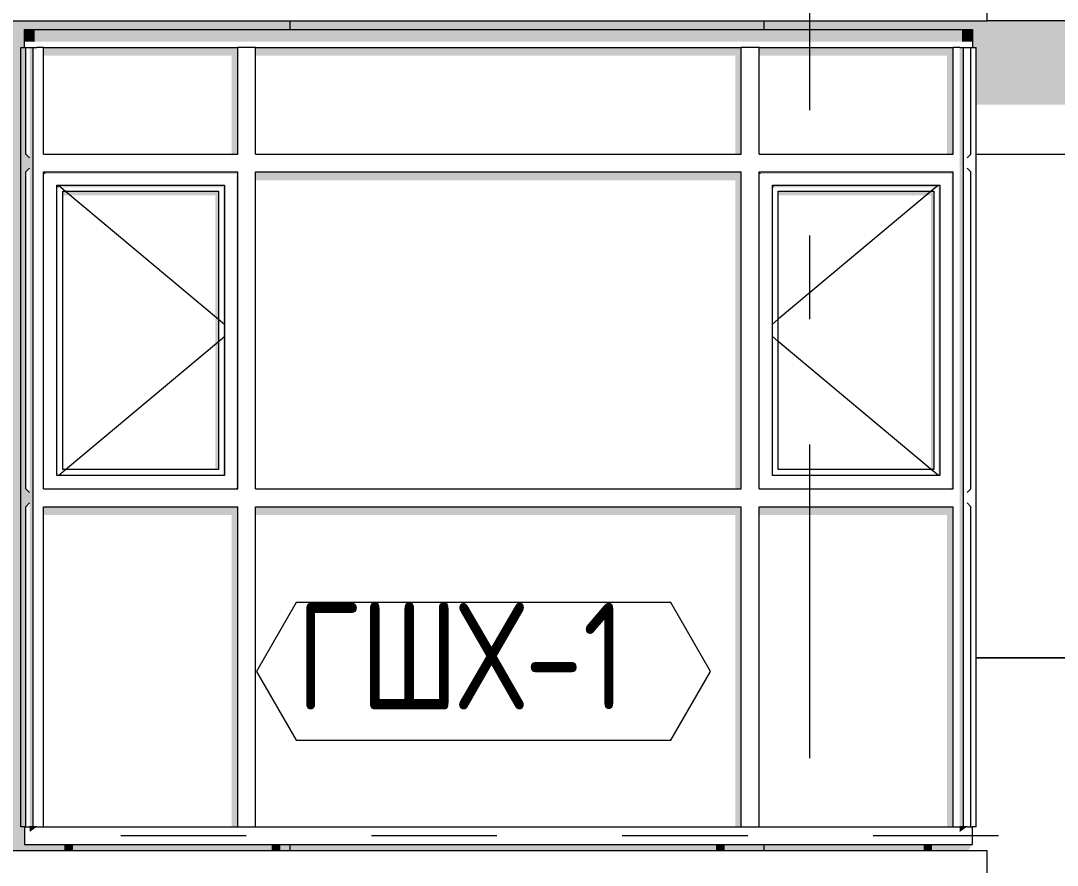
# Model space of a CAD drawing. Header units: millimetres. Extents: x 18162 to 7085488, y 72188 to 247925.
# Drawn here: x 5963796 to 5967295, y 94456 to 97306 of the extents above; entities that cross this region are included whole.
import ezdxf
from ezdxf.enums import TextEntityAlignment as Align

# ---------------------------------------------------------------- set-up
doc = ezdxf.new("R2010")
doc.units = ezdxf.units.MM
doc.header["$MEASUREMENT"] = 0
doc.linetypes.add('Dashed', pattern=[423.333333, 211.666667, -211.666667])
doc.linetypes.add('Double Dashed', pattern=[1093.611073, 529.166651, -211.666656, 141.111112, -211.666656])
for name, color, linetype in [('Finish - Wall', 7, 'Continuous'), ('Interior - Stair & Railing', 7, 'Continuous'), ('Structural - Bearing', 7, 'Continuous'), ('Structural - Grid', 7, 'Continuous')]:
    doc.layers.add(name, color=color, linetype=linetype)
doc.styles.add('GENERATED_STYLE_3', font='', dxfattribs={"width": 0.8})
doc.styles.get('GENERATED_STYLE_3').set_extended_font_data('ISOCPEUR MON')

# ---------------------------------------------------------------- blocks, each defined once
blk = doc.blocks.new('*X2840', base_point=(6050603.8, 91556.2))
at = {"layer": 'Structural - Bearing', "color": 8, "linetype": 'Continuous', "lineweight": 13}
for p, q in [((5964703.8, 97306.2), (5964703.8, 97276.2)), ((5966303.8, 97306.2), (5966303.8, 97276.2)), ((5967020.5, 96856.2), (5967403.8, 96856.2)), ((5967020.5, 95156.2), (5967403.8, 95156.2)), ((5967403.8, 95156.2), (5967020.5, 95156.2))]:
    blk.add_line(p, q, dxfattribs=at)
blk = doc.blocks.new('*X2842', base_point=(6050603.8, 91556.2))
at = {"layer": 'Structural - Bearing', "color": 8, "linetype": 'Continuous', "lineweight": 13}
blk.add_line((5964703.8, 94526.2), (5964703.8, 94506.2), dxfattribs=at)
blk = doc.blocks.new('*X2843', base_point=(6050603.8, 91556.2))
at = {"layer": 'Structural - Bearing', "color": 8, "linetype": 'Continuous', "lineweight": 13}
blk.add_line((5966303.8, 94526.2), (5966303.8, 94506.2), dxfattribs=at)
blk = doc.blocks.new('Label_268_3', base_point=(5965358.1, 94876.2))
at = {"color": 13, "linetype": 'Continuous', "lineweight": 13, "flags": 128}
blk.add_lwpolyline([(5964591.7, 95110.4), (5964725.8, 94878.2), (5965990.4, 94878.2), (5966124.5, 95110.4), (5965990.4, 95342.7), (5964725.8, 95342.7)], close=True, dxfattribs=at)
at = {"color": 13, "lineweight": 13, "insert": (5964725.8, 95342), "char_height": 360, "attachment_point": 1, "style": 'GENERATED_STYLE_3'}
blk.add_mtext('\\A1;{\\pql;\\pt0,253000;\\fISOCPEUR MON|b0|i0|c0|p0;\\W0.800000;ГШХ-1\\fISOCPEUR MON|b0|i0|c0|p0;\\W0.800000;\\A1{\\H.66x;\\S^  ;}\\fISOCPEUR MON|b0|i0|c0|p0;\\W0.800000;\\fISOCPEUR MON|b0|i0|c0|p0;\\W0.800000;\\A1{\\H.66x;\\S^  ;}\\fISOCPEUR MON|b0|i0|c0|p0;\\W0.800000; \\fISOCPEUR MON|b0|i0|c0|p0;\\W0.800000;\\fISOCPEUR MON|b0|i0|c0|p0;\\W0.800000;\\fISOCPEUR MON|b0|i0|c0|p0;\\W0.800000;\\fISOCPEUR MON|b0|i0|c0|p0;\\W0.800000;\\fISOCPEUR MON|b0|i0|c0|p0;\\W0.800000;\\fISOCPEUR MON|b0|i0|c0|p0;\\W0.800000;\\fISOCPEUR MON|b0|i0|c0|p0;\\W0.800000;\\fISOCPEUR MON|b0|i0|c0|p0;\\W0.800000;\\fISOCPEUR MON|b0|i0|c0|p0;\\W0.800000;\\fISOCPEUR MON|b0|i0|c0|p0;\\W0.800000;\\fISOCPEUR MON|b0|i0|c0|p0;\\W0.800000;\\fISOCPEUR MON|b0|i0|c0|p0;\\W0.800000;\\fISOCPEUR MON|b0|i0|c0|p0;\\W0.800000;\\fISOCPEUR MON|b0|i0|c0|p0;\\W0.800000;\\fISOCPEUR MON|b0|i0|c0|p0;\\W0.800000;\\fISOCPEUR MON|b0|i0|c0|p0;\\W0.800000;\\fISOCPEUR MON|b0|i0|c0|p0;\\W0.800000;\\fISOCPEUR MON|b0|i0|c0|p0;\\W0.800000;\\fISOCPEUR MON|b0|i0|c0|p0;\\W0.800000;\\fISOCPEUR MON|b0|i0|c0|p0;\\W0.800000;\\fISOCPEUR MON|b0|i0|c0|p0;\\W0.800000;\\fISOCPEUR MON|b0|i0|c0|p0;\\W0.800000;\\fISOCPEUR MON|b0|i0|c0|p0;\\W0.800000;\\fISOCPEUR MON|b0|i0|c0|p0;\\W0.800000;\\fISOCPEUR MON|b0|i0|c0|p0;\\W0.800000;\\fISOCPEUR MON|b0|i0|c0|p0;\\W0.800000;\\fISOCPEUR MON|b0|i0|c0|p0;\\W0.800000;\\fISOCPEUR MON|b0|i0|c0|p0;\\W0.800000;\\fISOCPEUR MON|b0|i0|c0|p0;\\W0.800000;\\fISOCPEUR MON|b0|i0|c0|p0;\\W0.800000;\\fISOCPEUR MON|b0|i0|c0|p0;\\W0.800000;\\fISOCPEUR MON|b0|i0|c0|p0;\\W0.800000;\\fISOCPEUR MON|b0|i0|c0|p0;\\W0.800000;\\fISOCPEUR MON|b0|i0|c0|p0;\\W0.800000;\\fISOCPEUR MON|b0|i0|c0|p0;\\W0.800000;\\fISOCPEUR MON|b0|i0|c0|p0;\\W0.800000;\\fISOCPEUR MON|b0|i0|c0|p0;\\W0.800000;\\fISOCPEUR MON|b0|i0|c0|p0;\\W0.800000;\\fISOCPEUR MON|b0|i0|c0|p0;\\W0.800000;\\fISOCPEUR MON|b0|i0|c0|p0;\\W0.800000;\\fISOCPEUR MON|b0|i0|c0|p0;\\W0.800000;\\fISOCPEUR MON|b0|i0|c0|p0;\\W0.800000;\\fISOCPEUR MON|b0|i0|c0|p0;\\W0.800000;}', dxfattribs=at)
blk = doc.blocks.new('Standard grid marker[382]_3', base_point=(5966458.1, 151556.2))
at = {"layer": 'Structural - Grid', "color": 13, "linetype": 'Double Dashed', "lineweight": 13, "ltscale": 2}
blk.add_line((5966458.1, 150556.2), (5966458.1, 87056.2), dxfattribs=at)
at = {"layer": 'Structural - Grid', "color": 13, "lineweight": 13, "style": 'GENERATED_STYLE_3'}
blk.add_attdef('AC_MarkerText_1', text='', height=500, rotation=360, dxfattribs=at).set_placement((5966458.1, 85706.2), align=Align.TOP_CENTER)

msp = doc.modelspace()

# ---------------------------------------------------------------- hatches: boundary and pattern name
at = {"layer": 'Finish - Wall', "linetype": 'Continuous', "lineweight": 0}
for points in [[(5963843.1, 97276.2), (5963808.1, 97276.2), (5963808.1, 97235.5), (5963843.1, 97235.5)], [(5964558.1, 97276.2), (5963843.1, 97276.2), (5963843.1, 97235.5), (5964558.1, 97235.5)], [(5964558.1, 97235.5), (5966258.1, 97235.5), (5966258.1, 97276.2), (5964558.1, 97276.2)], [(5966258.1, 97276.2), (5966258.1, 97235.5), (5966973.1, 97235.5), (5966973.1, 97276.2)], [(5967008.1, 97276.2), (5966973.1, 97276.2), (5966973.1, 97235.5), (5967008.1, 97235.5)], [(5963795.7, 97216.2), (5963795.7, 96826.2), (5963838.1, 96826.2), (5963838.1, 97216.2), (5963825.7, 97216.2), (5963825.7, 96843.6), (5963813.1, 96856.2), (5963813.1, 97216.2)], [(5963873.1, 97216.2), (5963873.1, 97187.9), (5964508.1, 97187.9), (5964508.1, 96856.2), (5964528.1, 96856.2), (5964528.1, 97216.2)], [(5964588.1, 97216.2), (5964588.1, 97187.9), (5966208.1, 97187.9), (5966208.1, 96856.2), (5966228.1, 96856.2), (5966228.1, 97216.2)], [(5966943.1, 97216.2), (5966288.1, 97216.2), (5966288.1, 97187.9), (5966923.1, 97187.9), (5966923.1, 96856.2), (5966943.1, 96856.2)], [(5966965.7, 96826.2), (5966978.1, 96826.2), (5966978.1, 97216.2), (5966965.7, 97216.2)], [(5967003.1, 97216.2), (5967003.1, 97209.1), (5967008.1, 97216.2)], [(5967003.1, 96856.2), (5966990.5, 96843.6), (5966996.8, 96847.3)], [(5966965.7, 95696.2), (5966978.1, 95696.2), (5966978.1, 96826.2), (5966965.7, 96826.2)], [(5964528.1, 96796.2), (5963873.1, 96796.2), (5963880.2, 96789.1), (5964521, 96789.1)], [(5963880.2, 96789.1), (5963873.1, 96796.2), (5963873.1, 96789.1)], [(5964528.1, 96796.2), (5964521, 96789.1), (5964523.1, 96789.1), (5964523.1, 95731.2), (5964528.1, 95726.2)], [(5966228.1, 96796.2), (5964588.1, 96796.2), (5964588.1, 96767.9), (5966208.1, 96767.9), (5966208.1, 95726.2), (5966228.1, 95726.2)], [(5966288.1, 96796.2), (5966295.2, 96789.1), (5966936, 96789.1), (5966943.1, 96796.2)], [(5966288.1, 96796.2), (5966288.1, 96789.1), (5966295.2, 96789.1)], [(5966936, 96789.1), (5966938.1, 96789.1), (5966938.1, 95731.2), (5966943.1, 95726.2), (5966943.1, 96796.2)], [(5963925.2, 96744.1), (5963918.1, 96751.2), (5963918.1, 96744.1)], [(5963918.1, 96751.2), (5963925.2, 96744.1), (5964476, 96744.1), (5964483.1, 96751.2)], [(5964483.1, 96751.2), (5964476, 96744.1), (5964478.1, 96744.1), (5964478.1, 95776.2), (5964483.1, 95771.2)], [(5966340.2, 96744.1), (5966333.1, 96751.2), (5966333.1, 96744.1)], [(5966333.1, 96751.2), (5966340.2, 96744.1), (5966891, 96744.1), (5966898.1, 96751.2)], [(5966891, 96744.1), (5966893.1, 96744.1), (5966893.1, 95776.2), (5966898.1, 95771.2), (5966898.1, 96751.2)], [(5964463.1, 96731.2), (5963938.1, 96731.2), (5963938.1, 96717), (5964453.1, 96717), (5964453.1, 95791.2), (5964463.1, 95791.2)], [(5966878.1, 96731.2), (5966353.1, 96731.2), (5966353.1, 96717), (5966868.1, 96717), (5966868.1, 95791.2), (5966878.1, 95791.2)], [(5964478.1, 95771.2), (5964483.1, 95771.2), (5964478.1, 95776.2)], [(5966893.1, 95771.2), (5966898.1, 95771.2), (5966893.1, 95776.2)], [(5964523.1, 95726.2), (5964528.1, 95726.2), (5964523.1, 95731.2)], [(5966938.1, 95726.2), (5966943.1, 95726.2), (5966938.1, 95731.2)], [(5967003.1, 95726.2), (5966990.5, 95713.6), (5966996.8, 95717.3)], [(5963795.7, 95696.2), (5963795.7, 94586.2), (5963813.1, 94586.2), (5963813.1, 95666.2), (5963825.7, 95678.8), (5963825.7, 94586.2), (5963838.1, 94586.2), (5963838.1, 95696.2)], [(5963873.1, 95666.2), (5963873.1, 95637.9), (5964508.1, 95637.9), (5964508.1, 94586.2), (5964528.1, 94586.2), (5964528.1, 95666.2)], [(5964588.1, 95666.2), (5964588.1, 95637.9), (5966208.1, 95637.9), (5966208.1, 94586.2), (5966228.1, 94586.2), (5966228.1, 95666.2)], [(5966288.1, 95666.2), (5966288.1, 95637.9), (5966923.1, 95637.9), (5966923.1, 94586.2), (5966943.1, 94586.2), (5966943.1, 95666.2)], [(5966965.7, 94586.2), (5966978.1, 94586.2), (5966978.1, 95696.2), (5966965.7, 95696.2)], [(5963825.7, 94568.6), (5963843.1, 94580.9), (5963843.1, 94586.2), (5963825.7, 94586.2)], [(5963850.5, 94586.2), (5963843.1, 94586.2), (5963843.1, 94580.9)], [(5966965.7, 94586.2), (5966965.7, 94568.6), (5966973.1, 94573.9), (5966973.1, 94586.2)], [(5966990.5, 94586.2), (5966973.1, 94586.2), (5966973.1, 94573.9)]]:
    msp.add_hatch(color=49, dxfattribs=at).paths.add_polyline_path(points)
h = msp.add_hatch(color=49, dxfattribs=at)
h.paths.add_polyline_path([(5963795.7, 96826.2), (5963795.7, 95696.2), (5963838.1, 95696.2), (5963838.1, 96826.2)])
h.paths.add_polyline_path([(5963813.1, 96796.2), (5963825.7, 96808.8), (5963825.7, 95713.6), (5963813.1, 95726.2)], flags=0)
at = {"layer": 'Interior - Stair & Railing', "linetype": 'Continuous', "lineweight": 0}
for points in [[(5963946.1, 94526.2), (5963946.1, 94506.2), (5963946.3, 94506.2), (5963946.3, 94526.2)], [(5963946.8, 94526.2), (5963946.3, 94526.2), (5963946.3, 94506.2), (5963946.8, 94506.2)], [(5963946.8, 94526.2), (5963946.8, 94506.2), (5963947.7, 94506.2), (5963947.7, 94526.2)], [(5963948.9, 94526.2), (5963947.7, 94526.2), (5963947.7, 94506.2), (5963948.9, 94506.2)], [(5963950.4, 94526.2), (5963948.9, 94526.2), (5963948.9, 94506.2), (5963950.4, 94506.2)], [(5963952.1, 94526.2), (5963950.4, 94526.2), (5963950.4, 94506.2), (5963952.1, 94506.2)], [(5963952.1, 94526.2), (5963952.1, 94506.2), (5963954, 94506.2), (5963954, 94526.2)], [(5963954, 94526.2), (5963954, 94506.2), (5963956, 94506.2), (5963956, 94526.2)], [(5963958.1, 94526.2), (5963956, 94526.2), (5963956, 94506.2), (5963958.1, 94506.2)], [(5963958.1, 94526.2), (5963958.1, 94506.2), (5963960.2, 94506.2), (5963960.2, 94526.2)], [(5963960.2, 94526.2), (5963960.2, 94506.2), (5963962.2, 94506.2), (5963962.2, 94526.2)], [(5963962.2, 94526.2), (5963962.2, 94506.2), (5963964.1, 94506.2), (5963964.1, 94526.2)], [(5963964.1, 94526.2), (5963964.1, 94506.2), (5963965.8, 94506.2), (5963965.8, 94526.2)], [(5963965.8, 94526.2), (5963965.8, 94506.2), (5963967.3, 94506.2), (5963967.3, 94526.2)], [(5963967.3, 94526.2), (5963967.3, 94506.2), (5963968.5, 94506.2), (5963968.5, 94526.2)], [(5963968.5, 94506.2), (5963969.4, 94506.2), (5963969.4, 94526.2), (5963968.5, 94526.2)], [(5963969.4, 94526.2), (5963969.4, 94506.2), (5963969.9, 94506.2), (5963969.9, 94526.2)], [(5963969.9, 94526.2), (5963969.9, 94506.2), (5963970.1, 94506.2), (5963970.1, 94526.2)], [(5964646.1, 94526.2), (5964646.1, 94506.2), (5964646.3, 94506.2), (5964646.3, 94526.2)], [(5964646.8, 94526.2), (5964646.3, 94526.2), (5964646.3, 94506.2), (5964646.8, 94506.2)], [(5964646.8, 94526.2), (5964646.8, 94506.2), (5964647.7, 94506.2), (5964647.7, 94526.2)], [(5964647.7, 94506.2), (5964648.9, 94506.2), (5964648.9, 94526.2), (5964647.7, 94526.2)], [(5964650.4, 94526.2), (5964648.9, 94526.2), (5964648.9, 94506.2), (5964650.4, 94506.2)], [(5964652.1, 94526.2), (5964650.4, 94526.2), (5964650.4, 94506.2), (5964652.1, 94506.2)], [(5964654, 94526.2), (5964652.1, 94526.2), (5964652.1, 94506.2), (5964654, 94506.2)], [(5964656, 94526.2), (5964654, 94526.2), (5964654, 94506.2), (5964656, 94506.2)], [(5964658.1, 94526.2), (5964656, 94526.2), (5964656, 94506.2), (5964658.1, 94506.2)], [(5964660.2, 94526.2), (5964658.1, 94526.2), (5964658.1, 94506.2), (5964660.2, 94506.2)], [(5964662.2, 94526.2), (5964660.2, 94526.2), (5964660.2, 94506.2), (5964662.2, 94506.2)], [(5964664.1, 94526.2), (5964662.2, 94526.2), (5964662.2, 94506.2), (5964664.1, 94506.2)], [(5964665.8, 94526.2), (5964664.1, 94526.2), (5964664.1, 94506.2), (5964665.8, 94506.2)], [(5964667.3, 94526.2), (5964665.8, 94526.2), (5964665.8, 94506.2), (5964667.3, 94506.2)], [(5964668.5, 94526.2), (5964667.3, 94526.2), (5964667.3, 94506.2), (5964668.5, 94506.2)], [(5964668.5, 94526.2), (5964668.5, 94506.2), (5964669.4, 94506.2), (5964669.4, 94526.2)], [(5964669.9, 94526.2), (5964669.4, 94526.2), (5964669.4, 94506.2), (5964669.9, 94506.2)], [(5964669.9, 94526.2), (5964669.9, 94506.2), (5964670.1, 94506.2), (5964670.1, 94526.2)], [(5966146.1, 94526.2), (5966146.1, 94506.2), (5966146.3, 94506.2), (5966146.3, 94526.2)], [(5966146.8, 94526.2), (5966146.3, 94526.2), (5966146.3, 94506.2), (5966146.8, 94506.2)], [(5966146.8, 94526.2), (5966146.8, 94506.2), (5966147.7, 94506.2), (5966147.7, 94526.2)], [(5966148.9, 94526.2), (5966147.7, 94526.2), (5966147.7, 94506.2), (5966148.9, 94506.2)], [(5966150.4, 94526.2), (5966148.9, 94526.2), (5966148.9, 94506.2), (5966150.4, 94506.2)], [(5966152.1, 94526.2), (5966150.4, 94526.2), (5966150.4, 94506.2), (5966152.1, 94506.2)], [(5966154, 94526.2), (5966152.1, 94526.2), (5966152.1, 94506.2), (5966154, 94506.2)], [(5966156, 94526.2), (5966154, 94526.2), (5966154, 94506.2), (5966156, 94506.2)], [(5966158.1, 94526.2), (5966156, 94526.2), (5966156, 94506.2), (5966158.1, 94506.2)], [(5966160.2, 94526.2), (5966158.1, 94526.2), (5966158.1, 94506.2), (5966160.2, 94506.2)], [(5966162.2, 94526.2), (5966160.2, 94526.2), (5966160.2, 94506.2), (5966162.2, 94506.2)], [(5966164.1, 94526.2), (5966162.2, 94526.2), (5966162.2, 94506.2), (5966164.1, 94506.2)], [(5966165.8, 94526.2), (5966164.1, 94526.2), (5966164.1, 94506.2), (5966165.8, 94506.2)], [(5966167.3, 94526.2), (5966165.8, 94526.2), (5966165.8, 94506.2), (5966167.3, 94506.2)], [(5966168.5, 94526.2), (5966167.3, 94526.2), (5966167.3, 94506.2), (5966168.5, 94506.2)], [(5966168.5, 94526.2), (5966168.5, 94506.2), (5966169.4, 94506.2), (5966169.4, 94526.2)], [(5966169.9, 94526.2), (5966169.4, 94526.2), (5966169.4, 94506.2), (5966169.9, 94506.2)], [(5966169.9, 94526.2), (5966169.9, 94506.2), (5966170.1, 94506.2), (5966170.1, 94526.2)], [(5966846.1, 94506.2), (5966846.3, 94506.2), (5966846.3, 94526.2), (5966846.1, 94526.2)], [(5966846.3, 94526.2), (5966846.3, 94506.2), (5966846.8, 94506.2), (5966846.8, 94526.2)], [(5966846.8, 94526.2), (5966846.8, 94506.2), (5966847.7, 94506.2), (5966847.7, 94526.2)], [(5966847.7, 94526.2), (5966847.7, 94506.2), (5966848.9, 94506.2), (5966848.9, 94526.2)], [(5966848.9, 94526.2), (5966848.9, 94506.2), (5966850.4, 94506.2), (5966850.4, 94526.2)], [(5966852.1, 94526.2), (5966850.4, 94526.2), (5966850.4, 94506.2), (5966852.1, 94506.2)], [(5966852.1, 94526.2), (5966852.1, 94506.2), (5966854, 94506.2), (5966854, 94526.2)], [(5966856, 94526.2), (5966854, 94526.2), (5966854, 94506.2), (5966856, 94506.2)], [(5966858.1, 94526.2), (5966856, 94526.2), (5966856, 94506.2), (5966858.1, 94506.2)], [(5966860.2, 94526.2), (5966858.1, 94526.2), (5966858.1, 94506.2), (5966860.2, 94506.2)], [(5966862.2, 94526.2), (5966860.2, 94526.2), (5966860.2, 94506.2), (5966862.2, 94506.2)], [(5966864.1, 94526.2), (5966862.2, 94526.2), (5966862.2, 94506.2), (5966864.1, 94506.2)], [(5966865.8, 94526.2), (5966864.1, 94526.2), (5966864.1, 94506.2), (5966865.8, 94506.2)], [(5966867.3, 94526.2), (5966865.8, 94526.2), (5966865.8, 94506.2), (5966867.3, 94506.2)], [(5966868.5, 94526.2), (5966867.3, 94526.2), (5966867.3, 94506.2), (5966868.5, 94506.2)], [(5966868.5, 94526.2), (5966868.5, 94506.2), (5966869.4, 94506.2), (5966869.4, 94526.2)], [(5966869.9, 94526.2), (5966869.4, 94526.2), (5966869.4, 94506.2), (5966869.9, 94506.2)], [(5966869.9, 94526.2), (5966869.9, 94506.2), (5966870.1, 94506.2), (5966870.1, 94526.2)]]:
    msp.add_hatch(color=49, dxfattribs=at).paths.add_polyline_path(points)
at = {"layer": 'Structural - Bearing', "linetype": 'Continuous', "lineweight": 0}
for points in [[(5953658.1, 97022.4), (5962513.1, 97022.4), (5962513.1, 96887.7), (5962525.7, 96875.1), (5962525.7, 96856.2), (5962758.1, 96856.2), (5962758.1, 95156.2), (5962513.1, 95156.2), (5962513.1, 95017.7), (5962525.7, 95005.1), (5962525.7, 94975.5), (5962513.1, 94957.7), (5962513.1, 94456.2), (5963758.1, 94456.2), (5963758.1, 94506.2), (5963946.1, 94506.2), (5963946.1, 94526.2), (5963808.1, 94526.2), (5963808.1, 94586.2), (5963795.7, 94586.2), (5963795.7, 97216.2), (5963808.1, 97216.2), (5963808.1, 97276.2), (5967008.1, 97276.2), (5967008.1, 97216.2), (5967020.5, 97216.2), (5967020.5, 97022.4), (5972308, 97022.4), (5972308.1, 97022.6), (5972308.1, 97306.2), (5966853.8, 97306.2), (5958058.1, 97306.2), (5953658.1, 97306.2)], [(5964646.1, 94526.2), (5963970.1, 94526.2), (5963970.1, 94506.2), (5964646.1, 94506.2)], [(5966146.1, 94526.2), (5964670.1, 94526.2), (5964670.1, 94506.2), (5966146.1, 94506.2)], [(5966170.1, 94526.2), (5966170.1, 94506.2), (5966846.1, 94506.2), (5966846.1, 94526.2)], [(5967008.1, 94526.2), (5966870.1, 94526.2), (5966870.1, 94506.2), (5966994, 94506.2)]]:
    msp.add_hatch(color=49, dxfattribs=at).paths.add_polyline_path(points)

# ---------------------------------------------------------------- linework, layer by layer
at = {"color": 8, "linetype": 'Dashed', "lineweight": 13, "ltscale": 2}
msp.add_line((5948046.5, 94556.2), (5978885, 94556.2), dxfattribs=at)
at = {"layer": 'Finish - Wall', "color": 7, "linetype": 'Continuous', "lineweight": 9}
for p, q in [((5963808.1, 97216.2), (5963808.1, 97276.2)), ((5963808.1, 97276.2), (5963843.1, 97276.2)), ((5963843.1, 97276.2), (5964558.1, 97276.2)), ((5964558.1, 97276.2), (5966258.1, 97276.2)), ((5966258.1, 97276.2), (5966973.1, 97276.2)), ((5966973.1, 97276.2), (5967008.1, 97276.2)), ((5967008.1, 97276.2), (5967008.1, 97216.2)), ((5963795.7, 97216.2), (5963808.1, 97216.2)), ((5963795.7, 96826.2), (5963795.7, 97216.2)), ((5963808.1, 97216.2), (5963843.1, 97216.2)), ((5963813.1, 96856.2), (5963813.1, 97216.2)), ((5963825.7, 97216.2), (5963838.1, 97216.2)), ((5963838.1, 97216.2), (5963850.5, 97216.2)), ((5963838.1, 96826.2), (5963838.1, 97216.2)), ((5963843.1, 97216.2), (5963850.5, 97216.2)), ((5963873.1, 97216.2), (5963850.5, 97216.2)), ((5963873.1, 97216.2), (5964528.1, 97216.2)), ((5963873.1, 96856.2), (5963873.1, 97216.2)), ((5964588.1, 97216.2), (5964528.1, 97216.2)), ((5964528.1, 96856.2), (5964528.1, 97216.2)), ((5964588.1, 97216.2), (5966228.1, 97216.2)), ((5964588.1, 96856.2), (5964588.1, 97216.2)), ((5966288.1, 97216.2), (5966228.1, 97216.2)), ((5966228.1, 96856.2), (5966228.1, 97216.2)), ((5966288.1, 97216.2), (5966943.1, 97216.2)), ((5966288.1, 96856.2), (5966288.1, 97216.2)), ((5966965.7, 97216.2), (5966943.1, 97216.2)), ((5966943.1, 96856.2), (5966943.1, 97216.2)), ((5966965.7, 97216.2), (5966978.1, 97216.2)), ((5966965.7, 97216.2), (5966973.1, 97216.2)), ((5966973.1, 97216.2), (5967008.1, 97216.2)), ((5966978.1, 97216.2), (5966990.5, 97216.2)), ((5966978.1, 96826.2), (5966978.1, 97216.2)), ((5967003.1, 96856.2), (5967003.1, 97216.2)), ((5967008.1, 97216.2), (5967020.5, 97216.2)), ((5967020.5, 96826.2), (5967020.5, 97216.2)), ((5963813.1, 96856.2), (5963825.7, 96843.6)), ((5963873.1, 96856.2), (5964528.1, 96856.2)), ((5964588.1, 96856.2), (5966228.1, 96856.2)), ((5966288.1, 96856.2), (5966943.1, 96856.2)), ((5966990.5, 96843.6), (5967003.1, 96856.2)), ((5963795.7, 95696.2), (5963795.7, 96826.2)), ((5963838.1, 95696.2), (5963838.1, 96826.2)), ((5966978.1, 95696.2), (5966978.1, 96826.2)), ((5967020.5, 95696.2), (5967020.5, 96826.2)), ((5963825.7, 96808.8), (5963813.1, 96796.2)), ((5963813.1, 95726.2), (5963813.1, 96796.2)), ((5963873.1, 95726.2), (5963873.1, 96796.2)), ((5963873.1, 96796.2), (5964528.1, 96796.2)), ((5964528.1, 95726.2), (5964528.1, 96796.2)), ((5964588.1, 95726.2), (5964588.1, 96796.2)), ((5964588.1, 96796.2), (5966228.1, 96796.2)), ((5966228.1, 95726.2), (5966228.1, 96796.2)), ((5966288.1, 95726.2), (5966288.1, 96796.2)), ((5966288.1, 96796.2), (5966943.1, 96796.2)), ((5966943.1, 95726.2), (5966943.1, 96796.2)), ((5967003.1, 96796.2), (5966990.5, 96808.8)), ((5967003.1, 95726.2), (5967003.1, 96796.2)), ((5963918.1, 95771.2), (5963918.1, 96751.2)), ((5963918.1, 96751.2), (5964483.1, 96751.2)), ((5963923, 96751.2), (5963946.9, 96731.2)), ((5964483.1, 96751.2), (5964483.1, 95771.2)), ((5966333.1, 95771.2), (5966333.1, 96751.2)), ((5966333.1, 96751.2), (5966898.1, 96751.2)), ((5966893.3, 96751.2), (5966869.4, 96731.2)), ((5966898.1, 96751.2), (5966898.1, 95771.2)), ((5963938.1, 96731.2), (5964463.1, 96731.2)), ((5963938.1, 95791.2), (5963938.1, 96731.2)), ((5963946.9, 96731.2), (5964463.1, 96298.9)), ((5964463.1, 96731.2), (5964463.1, 95791.2)), ((5966353.1, 96731.2), (5966878.1, 96731.2)), ((5966869.4, 96731.2), (5966353.1, 96298.9)), ((5966353.1, 95791.2), (5966353.1, 96731.2)), ((5966878.1, 96731.2), (5966878.1, 95791.2)), ((5964463.1, 96298.9), (5964483.1, 96282.1)), ((5966353.1, 96298.9), (5966333.1, 96282.1)), ((5964463.1, 96223.5), (5964483.1, 96240.2)), ((5966353.1, 96223.5), (5966333.1, 96240.2)), ((5963946.9, 95791.2), (5964463.1, 96223.5)), ((5966869.4, 95791.2), (5966353.1, 96223.5)), ((5964483.1, 95771.2), (5963918.1, 95771.2)), ((5963923, 95771.2), (5963946.9, 95791.2)), ((5964463.1, 95791.2), (5963938.1, 95791.2)), ((5966898.1, 95771.2), (5966333.1, 95771.2)), ((5966878.1, 95791.2), (5966353.1, 95791.2)), ((5966893.3, 95771.2), (5966869.4, 95791.2)), ((5963813.1, 95726.2), (5963825.7, 95713.6)), ((5963873.1, 95726.2), (5964528.1, 95726.2)), ((5964588.1, 95726.2), (5966228.1, 95726.2)), ((5966288.1, 95726.2), (5966943.1, 95726.2)), ((5966990.5, 95713.6), (5967003.1, 95726.2)), ((5963795.7, 94586.2), (5963795.7, 95696.2)), ((5963825.7, 95678.8), (5963813.1, 95666.2)), ((5963813.1, 94586.2), (5963813.1, 95666.2)), ((5963838.1, 94586.2), (5963838.1, 95696.2)), ((5963873.1, 94586.2), (5963873.1, 95666.2)), ((5963873.1, 95666.2), (5964528.1, 95666.2)), ((5964528.1, 94586.2), (5964528.1, 95666.2)), ((5964588.1, 94586.2), (5964588.1, 95666.2)), ((5964588.1, 95666.2), (5966228.1, 95666.2)), ((5966228.1, 94586.2), (5966228.1, 95666.2)), ((5966288.1, 94586.2), (5966288.1, 95666.2)), ((5966288.1, 95666.2), (5966943.1, 95666.2)), ((5966943.1, 94586.2), (5966943.1, 95666.2)), ((5966978.1, 94586.2), (5966978.1, 95696.2)), ((5967003.1, 95666.2), (5966990.5, 95678.8)), ((5967003.1, 94586.2), (5967003.1, 95666.2)), ((5967020.5, 94586.2), (5967020.5, 95696.2)), ((5963808.1, 94586.2), (5963795.7, 94586.2)), ((5963808.1, 94586.2), (5963813.1, 94586.2)), ((5963808.1, 94586.2), (5963808.1, 94526.2)), ((5963813.1, 94586.2), (5963825.7, 94586.2)), ((5963838.1, 94586.2), (5963825.7, 94586.2)), ((5963850.5, 94586.2), (5963838.1, 94586.2)), ((5963850.5, 94586.2), (5963873.1, 94586.2)), ((5963873.1, 94586.2), (5964528.1, 94586.2)), ((5964528.1, 94586.2), (5964588.1, 94586.2)), ((5964588.1, 94586.2), (5966228.1, 94586.2)), ((5966228.1, 94586.2), (5966288.1, 94586.2)), ((5966288.1, 94586.2), (5966943.1, 94586.2)), ((5966943.1, 94586.2), (5966965.7, 94586.2)), ((5966978.1, 94586.2), (5966965.7, 94586.2)), ((5966990.5, 94586.2), (5966978.1, 94586.2)), ((5966990.5, 94586.2), (5967003.1, 94586.2)), ((5967003.1, 94586.2), (5967008.1, 94586.2)), ((5967020.5, 94586.2), (5967008.1, 94586.2)), ((5967008.1, 94526.2), (5967008.1, 94586.2)), ((5963808.1, 94526.2), (5963843.1, 94526.2)), ((5963843.1, 94526.2), (5964558.1, 94526.2)), ((5964558.1, 94526.2), (5966258.1, 94526.2)), ((5966258.1, 94526.2), (5966973.1, 94526.2)), ((5966973.1, 94526.2), (5967008.1, 94526.2))]:
    msp.add_line(p, q, dxfattribs=at)
at = {"layer": 'Interior - Stair & Railing', "color": 7, "linetype": 'Continuous', "lineweight": 9}
for p, q in [((5963946.1, 94506.2), (5963946.1, 94526.2)), ((5963970.1, 94506.2), (5963970.1, 94526.2)), ((5964646.1, 94506.2), (5964646.1, 94526.2)), ((5964670.1, 94506.2), (5964670.1, 94526.2)), ((5966146.1, 94506.2), (5966146.1, 94526.2)), ((5966170.1, 94506.2), (5966170.1, 94526.2)), ((5966846.1, 94506.2), (5966846.1, 94526.2)), ((5966870.1, 94506.2), (5966870.1, 94526.2))]:
    msp.add_line(p, q, dxfattribs=at)
at = {"layer": 'Structural - Bearing', "color": 7, "linetype": 'Continuous', "lineweight": 13}
for p, q in [((5967058.1, 97306.2), (5967058.1, 97506.2)), ((5963758.1, 97306.2), (5967058.1, 97306.2)), ((5972308.7, 97306.2), (5967058.1, 97306.2)), ((5963758.1, 94506.2), (5967058.1, 94506.2)), ((5967058.1, 94306.2), (5967058.1, 94506.2))]:
    msp.add_line(p, q, dxfattribs=at)

# ---------------------------------------------------------------- block references
at = {"color": 12, "linetype": 'Continuous', "lineweight": 13}
msp.add_blockref('Label_268_3', (5965358.1, 94876.2), dxfattribs=at)
at = {"layer": 'Structural - Bearing', "lineweight": 0}
for name in ['*X2840', '*X2842', '*X2843']:
    msp.add_blockref(name, (6050603.8, 91556.2), dxfattribs=at)
at = {"layer": 'Structural - Grid', "color": 13, "linetype": 'Continuous', "lineweight": 13}
msp.add_blockref('Standard grid marker[382]_3', (5966458.1, 151556.2), dxfattribs=at)

doc.saveas('drawing.dxf')
